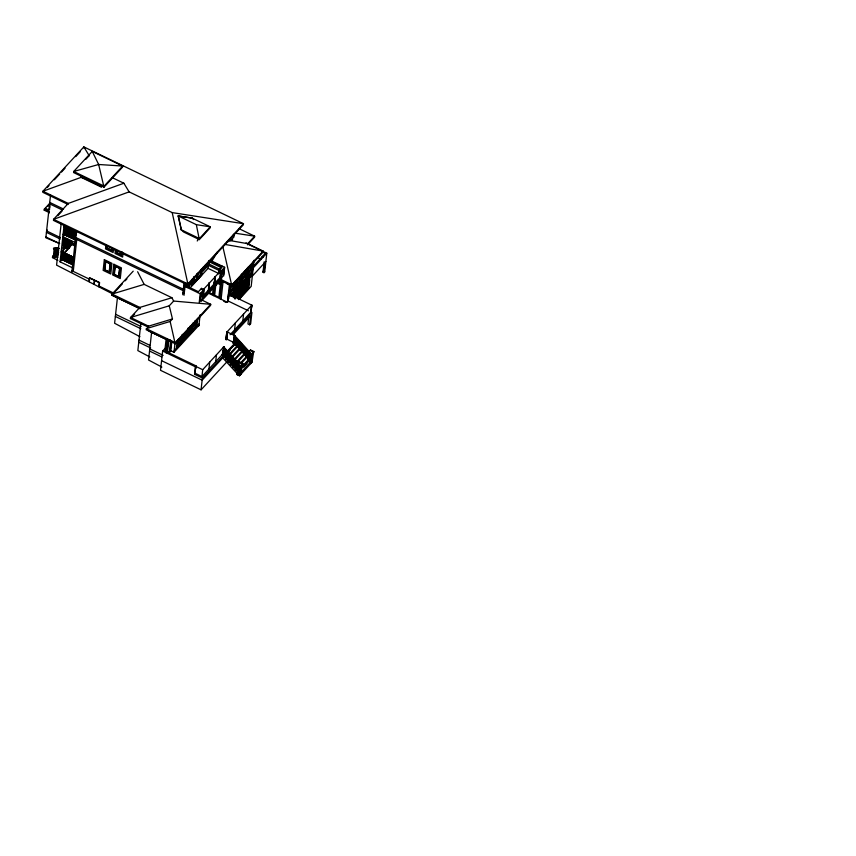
<?xml version="1.0" encoding="UTF-8"?>
<svg xmlns="http://www.w3.org/2000/svg" width="856" height="856" viewBox="0 0 856 856"><rect width="100%" height="100%" fill="white"/><g stroke="black" fill="none" stroke-linecap="round" stroke-linejoin="round"><path stroke-width="1.28" d="M48.525 213.476L49.295 212.62L44.223 210.202L44.341 209.131L49.723 203.289M50.547 195.072L45.839 237.754L59.567 243.607M49.787 208.169L50.065 205.654M58.55 249.92L52.601 256.361L52.462 257.699L57.887 260.31M54.131 248.582L53.436 256.458M55.03 248.55L54.281 256.864M56.817 248.465L56.111 256.34M56.956 256.747L57.78 248.529M61.193 223.395L56.582 265.125L112.992 294.09M58.08 254.649L58.636 249.642M72.311 267.714L60.059 261.818L64.147 224.828M60.616 258.897L72.856 264.782L60.616 258.897L60.937 258.426L73.177 264.322L72.856 264.782M61.375 251.985L61.707 251.322L73.916 257.57L61.375 251.985L61.707 251.322M63.333 234.276L63.654 233.816L75.884 239.841L63.333 234.276L63.654 233.816M64.093 227.375L64.425 226.701L76.666 232.597L76.344 233.26L64.093 227.375L64.425 226.701M62.124 251.899L61.343 258.951L62.028 251.996M62.873 244.409L63.141 242.034M65.002 227.354L64.061 234.341L64.746 227.386M65.11 227.439L64.767 229.804L67.41 226.69M65.27 227.514L64.863 229.697M64.168 239.027L61.867 259.871L60.059 261.818M65.655 225.492L64.649 234.64L62.852 236.598L75.093 242.494M62.937 252.584L62.188 259.357L63.13 252.381M63.323 248.379L64.2 239.723M65.848 227.76L64.906 234.747L65.719 226.776M63.034 252.488L62.445 259.336M65.88 226.851L65.163 234.715M64.061 247.48L64.928 239.691M66.083 228.37L66.49 226.187M64.221 247.555L65.088 239.68M63.943 253.066L63.194 259.85L64.136 252.862M66.169 235.197L66.757 228.349M63.451 259.817L64.04 252.969M64.906 247.887L65.816 239.648M65.067 247.962L66.083 239.53L63.237 239.83M65.291 253.419L64.2 260.331L65.142 253.344M67.667 228.937L66.918 235.71L67.859 228.734M65.045 253.451L64.446 260.299M67.763 228.83L67.164 235.678M65.912 248.368L66.811 239.498M66.008 248.261L66.971 239.498M65.452 260.78L66.04 253.932M67.87 239.455L66.907 247.438L67.603 239.573M68.17 236.17L68.758 229.312M66.907 247.438L67.699 239.466M68.63 240.611L67.752 247.844L68.373 240.707M67.046 254.414L66.361 261.369L67.207 254.489M67.752 247.844L68.469 240.6M69.764 229.793L69.079 236.748L69.924 229.879M69.518 240.632L68.598 248.251L69.261 240.729M68.598 248.251L69.357 240.622M67.956 255.002L67.367 261.85L68.052 254.895M70.866 230.178L70.085 237.24L70.77 230.285M68.951 247.555L69.229 245.972L69.368 247.898C68.213 247.491 70.599 248.037 69.721 246.218L72.428 243.286L69.101 246.228L72.428 243.286M70.106 241.285L69.603 245.8M69.668 245.982L70.181 241.328M68.951 255.484L68.362 262.332L69.058 255.377M70.62 240.729L70.128 245.244M71.669 230.863L71.08 237.722L71.572 230.97M70.748 241.831L70.224 245.137M71.08 242.227L70.834 244.484M70.898 244.656L71.262 241.274M69.957 255.965L69.368 262.813L70.053 255.858M71.69 241.563L71.508 244.003L71.851 241.638M72.674 231.355L72.086 238.203L72.771 231.248M71.754 244.773L63.312 253.676M70.213 263.22L71.059 256.34L70.31 263.113M73.68 231.837L73.092 238.685L73.777 231.73M83.728 147.97L83.845 146.9L243.479 223.705L243.361 224.775L187.764 285.005L53.468 220.399L53.586 219.329L68.255 203.428L123.863 183.227L129.128 191.872L172.195 212.598L243.479 223.705L187.881 283.935L187.764 285.005M71.476 263.68L72.064 256.821M74.194 239.059L74.782 232.211M81.951 175.908L81.127 177.353L42.918 191.241L42.8 192.311L68.138 204.498M73.124 257.485L72.375 264.269L72.963 257.41L73.723 257.774M75.842 232.875L75.093 239.648L75.681 232.8L76.441 233.164M72.375 264.269L73.081 257.292M75.093 239.648L75.799 232.672M71.786 272.433L76.419 230.521M73.627 257.881L73.948 257.207M82.401 177.973L82.465 177.331M73.766 260.192L74.044 257.624M74.611 252.488L74.9 249.92M73.242 271.384L76.762 239.455M89.024 281.496L89.452 277.665L99.585 282.534L99.114 286.792M89.334 281.656L89.73 278.082L94.331 280.286L93.914 284.064M100.141 186.501L100.206 185.87M101.468 186.469L101.393 187.111L81.127 177.353L81.876 176.539M104.004 187.186L98.654 164.491L92.245 151.416L73.712 171.489L73.595 172.559L104.004 187.186L122.536 167.113L122.654 166.043L92.245 151.416M94.224 284.224L94.642 280.436L99.232 282.651L98.793 286.632M105.951 244.944L105.523 248.871L113.12 252.531L113.559 248.604M107.193 245.843L106.904 248.411L111.976 250.851L112.264 248.283M107.396 245.907L107.128 248.336L111.794 250.583L112.061 248.154M107.257 248.294L107.514 245.94M109.215 271.78L110.082 263.937M111.847 248.005L111.59 250.284L107.374 248.251M111.687 250.423L111.943 248.079M115.453 249.524L115.025 253.44L122.622 257.1L123.061 253.173M116.694 250.412L116.405 252.98L121.477 255.42L121.905 251.568M117.015 250.508L116.758 252.862L121.188 255.002L121.456 252.648M118.727 276.349L119.583 268.506M121.349 252.574L121.092 254.863L116.876 252.83M117.486 297.214L114.608 323.258L139.935 336.697M169.263 305.795L130.54 317.49L148.57 326.157L148.452 327.227L130.422 318.56L130.54 317.49L139.838 307.422L171.917 297.728L173.64 301.055L210.704 304.308L210.587 305.378L175.191 343.716L146.13 329.731L148.57 326.157L172.463 318.946L169.263 305.795L173.64 301.055M140.887 323.012L137.848 350.596L149.789 356.931M151.662 331.828L148.559 360.012L161.848 367.074M166.171 338.548L165.09 348.392L162.64 351.035L160.521 370.306L201.074 389.822L227.193 361.521M165.946 352.747L167.444 339.158M166.15 352.34L167.605 339.201M166.802 351.623L167.947 341.244M166.867 352.533L168.108 341.309M170.697 340.463L169.52 351.078L167.337 353.442L168.653 341.501L170.109 339.918M170.066 351.27L171.168 341.287M170.194 351.688L171.371 340.955M170.708 351.131L171.821 341.576M168.675 353.079L170.804 350.778L173.982 352.308L175.009 343.031M175.191 343.716L170.151 321.449L172.463 318.946M176.336 348.51L177.192 340.667M182.735 294.71L184.04 282.94M177.363 347.397L178.176 340.014M178.551 338.644L177.588 346.915L181.055 343.149L181.782 336.611M183.944 290.002L184.65 283.55M184.008 295.32L185.388 282.822M199.245 302.35L200.186 293.769L184.982 286.45L186.03 283.197M179.332 344.947L179.974 339.147M181.001 343.128L181.643 337.339L178.294 340.966M187.475 284.417L187.186 287.049L191.819 282.031L192.086 279.655M181.226 343.213L182.168 334.6M187.956 286.214L188.224 283.839M188.459 283.197L188.181 285.744L191.658 281.977L191.937 279.43M182.253 342.09L183.066 334.717M183.345 333.776L182.478 341.619L185.945 337.853L186.672 331.315M184.222 339.639L184.864 333.851M185.891 337.831L186.533 332.042L183.184 335.659M186.116 337.906L186.929 330.534M197.222 240.985L199.063 238.321M187.143 336.793L188.095 328.18M193.948 276.584L192.975 283.925L200.689 275.557L201.406 269.084M188.331 328.051L187.368 336.322L190.834 332.556L191.701 324.713M194.462 277.098L193.959 281.592L196.345 279.013L196.901 273.941M199.341 239.584L196.324 224.647L178.123 215.894L181.258 229.804L183.601 232.008L199.341 239.584L210.148 227.867L210.266 226.84L191.263 217.702M189.112 334.343L190.011 326.232M190.781 332.535L191.68 324.424M196.345 278.97L196.859 279.473L197.543 273.235M191.049 332.631L191.819 325.226M198.057 273.802L197.629 277.622L200.015 275.044L200.507 270.539M192.033 331.497L192.846 324.114M193.221 322.744L192.258 331.015L195.735 327.249L196.591 319.406M194.002 329.046L194.901 320.936M201.16 269.779L200.529 275.504L193.189 283.454M195.682 327.227L196.313 321.439L192.964 325.066M195.896 327.313L196.709 319.93M202.893 267.949L202.626 270.325L206.489 266.141L206.756 263.766M203.193 267.243L202.851 269.843L206.328 266.077L206.606 263.541M196.923 326.19L197.79 318.357M200.957 292.934L200.09 300.777L220.944 278.189L221.693 271.416M202.337 297.021L203.182 297.428L204.049 289.585L201.513 288.365L201.139 289.713M204.595 267.875L204.873 265.424M198.613 326.254L198.699 325.526M198.956 325.248L200.101 314.848M203.257 292.709L203.161 289.542M202.926 297.706L203.674 290.933M201.074 389.822L202.369 378.042L194.547 374.275L195.371 366.785L196.142 365.951L164.684 350.81L166.353 349.002L165.09 348.392M195.874 368.444L196.142 365.951M207.815 262.385L207.516 265.028L208.554 263.905L220.067 269.447M190.128 287.787L208.061 268.367L208.811 261.594L221.479 267.682L218.901 270.475L220.591 271.288M208.907 264.782L209.067 263.348M208.543 285.701L208.864 283.154L208.586 285.658M202.551 296.379L208.318 290.248L209.067 283.475L203.3 289.596M214.952 277.098L209.228 283.175L208.554 289.991L214.203 283.871L214.877 277.055M208.607 290.976L209.474 283.454L208.821 283.197M202.701 369.706L195.756 366.368L194.997 373.227L201.941 376.576L202.701 369.706L223.437 347.236M213.39 286.621L212.556 294.218L208.329 292.185M214.193 281.774L213.882 284.31L214.492 284.609L215.359 277.077L214.706 276.83L215.359 277.077M214.439 283.614L215.102 276.809L220.88 270.678L220.131 277.451L214.364 283.582M213.508 295.609L214.663 285.112M215.776 285.101L214.663 295.234L218.89 297.267L220.281 284.609L217.114 283.079M218.526 273.867L219.018 269.405L221.597 266.623L208.928 260.524M218.901 272.518L219.157 270.196M219.072 273L219.318 270.678M208.864 369.621L209.688 362.131M221.479 267.682L221.597 266.623M200.839 301.687L220.474 280.426L223.919 273.781M220.688 278.468L221.554 270.624L224.647 267.275L210.587 260.524M221.993 267.126L222.111 266.055M221.383 280.629L221.137 282.951L218.387 281.624M221.49 280.682L221.233 283.09L218.943 281.988M219.842 298.658L221.436 284.224L218.269 282.694M221.865 280.297L221.511 283.507L218.344 281.988M221.105 299.268L223.074 281.506M223.673 276.017L224.647 267.275M215.701 361.671L216.461 354.801M208.233 293.073L227.45 302.318L229.472 283.989M227.814 300.938L228.499 294.143M237.347 368.583L223.395 353.25L223.234 354.705L222.335 354.78L222.742 350.842M228.552 298.444L230.232 284.288M222.614 354.726L223.502 346.723L224.09 347.001L223.63 351.099M228.466 301.226L227.439 302.318M222.913 355.058L224.09 347.001M223.983 347.429L223.673 348.199M229.718 295.095L230.628 286.771L234.555 282.534L233.367 293.223M230.927 284.096L230.692 286.236L263.134 251.108L246.025 242.869M229.815 295.727L230.799 286.835L234.33 283.004L233.207 293.169L230.553 296.037M223.48 354.138L224.229 348.424L223.823 354.095M223.694 354.234L224.433 348.531M223.694 355.572L223.619 356.278L223.266 355.368L235.229 343.074L202.369 378.042M224.047 354.759L224.796 349.055L224.176 354.619M225.802 339.522L226.958 331.625L227.536 331.903L226.701 339.458L225.802 339.522L226.958 331.625M224.261 354.865L225.01 349.152M226.797 283.518L231.869 285.915L222.806 246.496M224.657 355.422L225.396 349.719L225 355.39M226.38 339.8L227.247 331.764M224.871 355.529L225.396 349.719M226.605 339.03L227.407 332.042L234.512 335.456L233.709 342.443L226.637 338.997M232.554 285.005L231.452 294.988L233.153 293.148M225.256 356.085L226.005 350.382L225.599 356.053M225.47 356.192L226.005 350.382M237.797 371.151L235.24 369.91L235.389 368.529L232.821 367.299L232.982 365.919L230.414 364.688L230.564 363.297L228.006 362.067L228.156 360.686L225.588 359.456L225.749 358.075L237.198 345.664M225.866 356.749L226.605 351.046L226.198 356.717M226.07 356.856L226.819 351.142M226.68 357.519L227.418 351.805M234.084 292.452L235.357 280.982M227.075 358.075L227.814 352.372L227.407 358.043M227.279 358.183L227.814 352.372M234.598 291.896L235.721 281.699M227.675 358.739L228.413 353.036L228.017 358.707M227.889 358.846L228.413 353.036M235.368 291.061L236.556 280.361L239.691 276.97M240.247 276.595L236.716 280.415L235.593 290.58L239.124 286.76M236.77 280.436L235.668 290.419L239.07 286.739L240.172 276.755M228.274 359.413L229.023 353.699L228.616 359.37M234.951 298.947L235.24 296.379L239.102 292.196L238.385 298.616M228.488 359.509L229.237 353.796M235.143 298.798L235.4 296.444L238.878 292.677L238.225 298.562L238.803 292.838M229.098 360.173L229.622 354.363L229.012 359.927M229.483 360.74L230.232 355.026M237.369 288.579L238.471 278.596M237.133 294.646L236.812 297.503L238.492 295.684M230.093 361.403L230.831 355.689L230.424 361.36M230.296 361.5L230.831 355.689M230.692 362.067L231.441 356.353L231.034 362.024M230.906 362.163L231.644 356.449M239.295 286.814L240.472 276.114M234.576 329.87L235.336 323.001M234.811 338.077L233.827 343.545L233.249 343.267L234.266 335.381M231.505 362.826L232.04 357.016L231.43 362.591M233.281 343.042L234.159 343.192M240.001 286.032L241.274 274.562M233.827 343.545L234.972 335.52M231.901 363.393L232.65 357.68M234.191 342.678L234.94 336.964L234.405 342.775M249.524 353.464L234.501 336.954L234.929 335.916M234.886 336.536L234.426 335.199L234.683 335.83M240.782 285.198L242.045 273.727M232.5 364.057L233.249 358.343L232.843 364.014M234.565 345.054L235.507 337.596L235.154 343.791L227.161 352.437M232.714 364.153L233.249 358.343M235.507 337.596L235.1 343.267M241.553 284.363L242.73 273.674L246.646 269.426L245.469 280.126M233.11 364.72L233.849 359.006L233.453 364.677M235.368 343.962L236.106 338.259L235.71 343.93M233.324 364.817L233.849 359.006M235.582 344.069L236.32 338.355M241.392 295.053L242.023 289.349M233.709 365.384L234.458 359.67L234.052 365.341M235.967 344.626L236.716 338.923L236.181 344.733M233.923 365.48L234.672 359.777M234.319 366.047L235.058 360.333M236.577 345.289L237.315 339.586M243.543 281.881L244.645 271.908M234.919 366.71L235.668 360.997M225.588 359.456L237.048 347.044L237.925 340.249L237.519 345.92M243.061 293.244L243.693 287.541M237.39 346.059L237.925 340.249M235.528 367.374L236.267 361.66L235.86 367.331M237.786 346.627L238.524 340.913L238.118 346.584M235.732 367.47L236.267 361.66M237.989 346.723L238.738 341.009M245.308 280.062L246.421 269.897L242.89 273.727L241.841 283.732L245.244 280.04L241.777 283.892M236.128 368.037L236.877 362.323L236.47 367.994M238.385 347.29L239.124 341.576L238.599 347.386M236.342 368.134L237.08 362.43M246.186 279.345L247.448 267.864M239.734 342.24L239.113 347.814M236.727 368.701L237.476 362.987L236.941 368.797M246.699 278.789L247.962 267.307M238.289 363.757L237.551 369.46L238.161 363.896M228.006 362.067L239.455 349.655L240.333 342.903L239.937 348.574M253.536 352.522L252.028 362.174L239.466 375.784L238.621 375.377L239.787 366.389L238.942 365.983L237.968 374.768L236.93 374.575L238.022 364.71M239.808 348.713L240.333 342.903M242.815 320.947L243.564 314.088M246.282 289.756L246.913 284.053M247.47 277.954L248.647 267.254L252.563 263.017L251.386 273.706M237.979 368.915L238.385 365.212M240.194 349.28L240.943 343.566L240.536 349.237M240.408 349.376L240.943 343.566M237.775 374.981L238.749 366.186L239.594 366.593L238.621 375.377M240.718 366.411L242.858 363.468L239.477 361.842L237.337 364.784L240.953 366.443L241.467 365.887L239.98 375.228L241.146 365.737L240.632 366.293M240.804 349.944L241.542 344.23L241.135 349.901M241.007 350.04L241.756 344.337M248.005 287.958L248.657 282.084L245.18 285.84L244.538 291.725L248.005 287.958L248.582 282.234M249.471 275.471L250.573 265.488M242.152 344.893L241.531 350.468M230.414 364.688L241.863 352.276L242.751 345.557M239.466 375.784L240.301 366.208M239.659 375.078L239.819 373.698L251.354 361.2M240.087 371.226L240.793 365.705L242.858 363.468M242.612 351.934L243.35 346.22L242.954 351.891M251.225 273.653L252.349 263.488L248.818 267.318L247.694 277.472L251.225 273.653L247.769 277.312M242.826 352.03L243.35 346.22M243.211 352.597L243.96 346.883L243.553 352.554M252.103 272.936L253.376 261.444M242.098 364.26L241.007 374.115L240.065 375.142M243.425 352.693L244.174 346.99M252.071 274.22L253.504 261.305M254.072 260.245L251.183 286.385L239.637 298.926M244.559 347.547L244.035 353.357L244.773 347.654M244.42 353.924L245.169 348.21M248.818 316.217L247.962 323.964L249.631 324.777M245.03 354.587L245.768 348.874L245.362 354.545M245.233 354.684L245.768 348.874M245.629 355.251L246.378 349.537L245.972 355.208M245.843 355.347L246.378 349.537M246.239 355.914L246.977 350.2L246.368 355.775M248.401 310.781L228.113 300.991L228.873 294.122L251.803 305.164L251.043 312.023L230.082 334.739M246.442 356.01L247.191 350.307M246.838 356.578L247.577 350.864M247.438 357.241L248.186 351.527L247.78 357.198M247.651 357.337L248.186 351.527M251.653 354.352L252.488 353.945L251.974 354.502L248.358 352.854L250.498 349.911L253.879 351.527L251.739 354.48M248.047 357.904L248.786 352.19L248.261 358.011M248.037 361.895L248.657 352.33M248.326 361.275L248.261 359.777M249.331 353.25L249.578 352.576M249.963 354.042L248.957 361.585L249.963 354.042L250.808 354.448L249.802 361.992L250.808 354.448M250.423 350.618L250.498 349.911M251.568 353.999L250.059 363.65M251.236 358.118L251.814 353.763L253.879 351.527M252.167 353.796L251.001 363.297L252.488 353.945M248.861 244.559L266.794 253.194L264.739 271.844L263.969 272.679L263.017 272.219L264.162 261.818M263.017 272.219L264.076 268.741M263.969 272.679L265.114 262.268M196.859 279.473L197.64 277.579M247.609 286.268L248.272 285.091L247.726 285.23M244.602 291.564L245.351 290.28M211.55 261.743L217.542 251.728M220.474 280.426L231.869 285.915L234.919 281.592M47.251 187.496L49.027 185.559M54.367 179.781L59.706 173.993M61.482 172.067L65.045 168.215M75.713 156.648L80.164 151.833M85.953 159.173L89.484 155.353M44.223 210.202L46.021 208.254M47.818 206.307L50.504 203.396M57.78 215.723L62.103 211.047M47.369 230.093L46.588 230.927L60.402 237.583M65.323 229.857L67.902 226.936M58.957 248.572L53.489 248.401L58.336 247.919M53.671 248.807L59.214 248.294M55.993 248.604L55.137 257.581L52.601 256.361M58.508 248.497L57.545 257.185M76.344 233.26L64.136 227.011M58.69 252.563L55.287 256.244L57.823 257.463M54.966 257.196L55.918 248.508L55.126 257.271M62.221 251.525L66.468 246.924M64.746 252.745L68.994 248.144L63.066 245.287M133.204 271.159L112.061 294.057L111.943 295.127L140.159 308.802M122.408 283.796L111.879 295.202L139.721 308.492L139.838 307.422L112.061 294.057L144.15 284.374L171.917 297.728M125.158 280.811L126.923 278.906M130.422 318.56L134.649 313.981M232.693 235.635L234.298 233.913L233.956 236.962L230.542 240.664L247.716 243.693M187.828 287.605L192.172 282.897L191.862 285.754L201.642 275.161L201.952 272.304L208.393 265.339L219.906 270.881M197.65 292.549L201.513 288.365M200.186 293.769L204.049 289.585M200.839 294.004L203.514 290.452M224.518 268.345L221.436 271.694L220.666 270.571L220.131 277.451M247.405 244.024L254.649 236.181L239.295 228.798M247.534 244.837L254.532 237.251L254.649 236.181L235.379 233.228M200.582 296.315L203.418 293.255M221.436 273.738L224.272 270.667M200.432 297.749L203.257 294.678M221.276 275.161L224.112 272.09M188.074 330.363L191.423 326.735M168.332 353.154L170.226 351.324M231.869 285.915L263.017 252.167L263.134 251.108L224.754 244.388M174.143 350.874L199.148 323.846M253.151 266.494L265.274 253.365L261.829 251.707M173.982 352.308L198.956 325.248L198.175 326.083M230.296 291.843L233.699 288.162M236.224 285.433L239.626 281.742M242.398 278.735L245.8 275.054M248.315 272.326L251.718 268.634M253.226 267.896L266.794 253.194M227.782 299.279L228.68 298.305M231.024 295.769L252.231 272.796M227.621 300.713L228.21 300.071M231.751 296.24L252.584 273.663M232.907 296.401L252.413 275.268M252.317 276.135L265.884 261.433M233.185 297.663L249.77 279.698L248.829 288.258L238.353 299.6M240.033 294.015L243.382 290.387M244.923 288.718L248.272 285.091M226.872 332.085L251.835 305.121L250.819 312.194M227.536 331.903L226.637 331.978M194.547 374.275L195.318 373.43M231.612 334.471L251.91 312.472L250.68 323.664L249.652 324.777L250.648 315.736L233.1 334.739M223.502 346.723L223.737 347.386M223.716 347.761L224.058 347.226L238.31 362.89M201.941 376.576L222.688 354.106L223.256 354.48L222.325 354.587M223.395 353.25L222.988 353.881L237.808 370.166M222.335 354.78L223.234 354.705M223.042 353.967L223.32 353.475L237.326 368.797M233.249 343.267L233.602 342.689M228.466 351.11L234.63 344.433L236.342 345.257M228.424 351.463L230.189 349.558M223.106 357.455L202.134 380.182L161.581 360.665M228.402 351.73L230.157 349.826M228.156 360.686L239.605 348.274L237.048 347.044M230.564 363.297L242.023 350.896L239.455 349.655M232.982 365.919L244.431 353.507L241.863 352.276M232.821 367.299L244.281 354.887L246.838 356.128L239.798 363.757M239.477 361.842L237.422 364.078L240.793 365.705M248.358 352.854L249.385 351.73L234.961 335.873L234.576 336.29L249.909 353.046M248.786 353.057L251.996 354.202M235.389 368.529L238.032 365.673M235.24 369.91L238.942 365.983M241.403 363.233L246.689 357.508L248.401 358.332M240.782 367.92L248.411 359.659M240.622 369.3L248.251 361.039M243.66 367.224L247.191 363.415M236.93 374.575L237.529 373.922L223.031 358.215L223.181 356.834L225.749 358.075M226.647 242.195L232.639 239.841M129.128 191.872L53.586 219.329L187.881 283.935L172.195 212.598M170.151 321.449L146.248 328.672L175.309 342.646L210.704 304.308L201.203 299.739M64.018 239.37L66.308 239.273M63.494 239.552L66.137 239.434M53.489 248.401L58.08 248.197M49.648 209.431L44.341 209.131L49.413 211.56M193.627 219.564L192.065 218.087L178.369 216.012L181.408 229.868M178.123 215.894L192.065 218.087M196.324 224.647L210.266 226.84L199.448 238.556L180.445 229.408M251.814 305.153L250.829 312.012M45.924 237.026L59.578 243.479M63.087 245.137L68.94 247.908M168.011 340.26L149.083 331.154M112.339 177.684L123.863 183.227M262.482 256.383L263.434 256.832M261.882 257.035L262.824 257.495M257.549 257.538L260.994 259.186M84.091 177.759L88.521 179.899M89.152 180.199L93.593 182.339M94.224 182.638L98.654 184.768M83.738 177.877L98.943 185.196M81.192 176.721L101.447 186.651M263.798 271.331L264.739 271.844M219.018 269.405L221.554 270.624M208.061 268.367L218.419 273.353M68.255 203.428L42.918 191.241L83.845 146.9L89.184 155.674M220.591 279.356L231.987 284.845M49.744 202.423L63.558 209.067M49.584 203.846L62.253 209.945M213.925 284.267L214.524 284.567M207.997 290.687L208.639 290.933M223.78 301.301L226.166 302.457M185.763 285.615L198.431 291.714M75.66 237.422L184.607 289.842M75.499 238.845L184.457 291.265M63.344 234.148L75.596 240.033M182.949 292.838L184.211 293.447M62.648 238.385L74.9 244.27M63.858 239.252L74.686 244.452M46.438 232.372L60.252 239.017M63.708 240.675L75.285 246.196M63.783 247.042L66.319 248.261M61.418 251.632L73.916 257.57M250.84 350.821L253.793 352.244M226.123 339.179L226.701 339.458M248.433 352.137L251.814 353.763M249.77 354.256L250.605 354.662M71.968 270.774L89.292 279.11M99.189 286.118L113.591 293.052M251.183 361.767L252.028 362.174M249.15 361.371L249.995 361.778M248.112 361.179L250.648 362.398M240.386 363.03L242.772 364.185M115.603 314.302L141.047 326.543M237.968 374.768L238.813 375.174M115.357 316.442L140.812 328.693M162.64 351.035L195.371 366.785M139.004 340.1L149.714 345.257M138.768 342.24L150.667 347.975M149.779 348.906L163.154 355.336M149.543 351.056L161.795 356.952M248.251 357.23L234.298 341.897L233.891 342.528L248.711 358.825M234.276 342.111L249.096 358.407M233.913 342.314L248.936 358.825M223.673 347.643L238.578 364.035M223.577 348.264L238.428 364.592M223.009 353.667L237.144 369.204M137.623 271.737L144.15 284.374M234.512 345.054L234.062 345.557L234.501 345.075M61.268 252.959L61.268 252.959M63.986 228.338L63.986 228.338M104.336 259.668L103.148 270.357L110.756 274.016L111.933 263.327L104.336 259.668M105.481 261.348L104.539 269.897L109.6 272.336L110.552 263.787L105.481 261.348M105.769 261.765L104.881 269.79L109.311 271.919L110.199 263.894L105.769 261.765M113.837 264.236L112.65 274.937L120.257 278.585L121.434 267.896L113.837 264.236M114.982 265.916L114.041 274.476L119.102 276.905L120.054 268.356L114.982 265.916M115.271 266.334L114.383 274.359L118.813 276.488L119.701 268.474L115.271 266.334M240.129 291.083L239.423 297.503L243.286 293.319L243.992 286.899L240.129 291.083M240.29 291.147L239.637 297.021L243.115 293.255L243.767 287.381L240.29 291.147M245.019 285.786L244.313 292.206L248.176 288.023L248.882 281.603L245.019 285.786M122.654 166.043L104.122 186.116L73.712 171.489L98.654 164.491L122.654 166.043"/></g></svg>
